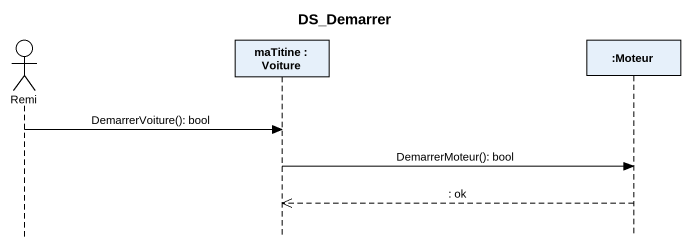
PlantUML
@startuml
title DS_Demarrer
hide footbox
actor Remi
participant "maTitine : Voiture" as maTitine
participant ":Moteur" as Moteur

Remi -> maTitine : DemarrerVoiture(): bool
maTitine -> Moteur : DemarrerMoteur(): bool
Moteur -->> maTitine : : ok
@enduml
